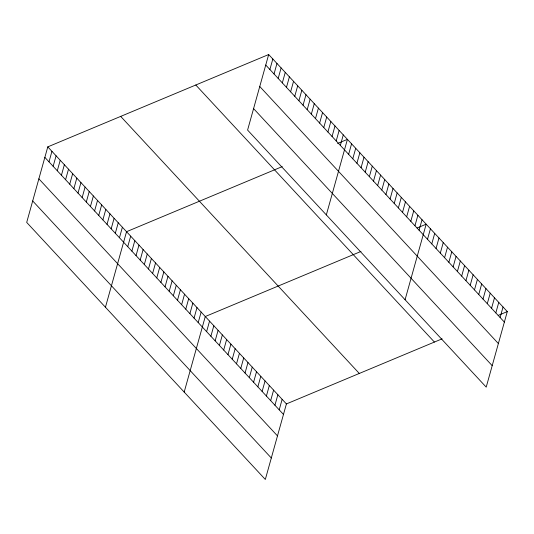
<?xml version="1.0" encoding="UTF-8"?>
<svg xmlns="http://www.w3.org/2000/svg" width="534" height="534" viewBox="0 0 534 534"><rect width="100%" height="100%" fill="white"/><g stroke="black" fill="none" stroke-linecap="round" stroke-linejoin="round"><path stroke-width="0.8" d="M268.682 54.535L247.589 130.076L486.207 387.13L507.3 311.589L268.682 54.535L47.793 146.87L26.7 222.411L265.318 479.465L286.411 403.924L442.119 338.836M49.001 161.842L51.938 151.336M53.146 166.308L56.083 155.801M57.292 170.773L60.222 160.267M61.437 175.232L64.367 164.726M65.582 179.698L68.512 169.191M69.727 184.163L72.657 173.657M73.872 188.629L76.803 178.122M78.011 193.094L80.948 182.588M82.156 197.56L85.093 187.054M86.301 202.026L89.238 191.519M90.446 206.484L93.383 195.978M94.591 210.95L97.522 200.444M98.737 215.416L101.667 204.909M102.882 219.881L105.812 209.375M107.027 224.347L109.957 213.84M111.165 228.812L114.102 218.306M115.311 233.278L118.248 222.771M119.456 237.743L122.393 227.237M105.445 307.237L126.538 231.696L282.239 166.608M127.746 246.668L130.683 236.161M131.891 251.134L134.822 240.627M136.037 255.599L138.967 245.093M140.182 260.065L143.112 249.558M144.327 264.53L147.257 254.024M148.465 268.996L151.402 258.489M152.611 273.455L155.548 262.948M156.756 277.92L159.693 267.414M160.901 282.386L163.838 271.879M165.046 286.851L167.976 276.345M169.191 291.317L172.122 280.811M173.336 295.783L176.267 285.276M177.482 300.248L180.412 289.742M181.627 304.707L184.557 294.201M185.765 309.173L188.702 298.666M189.91 313.638L192.847 303.132M194.056 318.104L196.993 307.597M198.201 322.569L201.138 312.063M269.89 69.507L272.827 59M184.19 392.069L205.276 316.529L360.984 251.441M274.035 73.966L276.972 63.459M206.618 331.634L209.548 321.128M278.181 78.431L281.118 67.925M210.883 336.233L213.82 325.727M282.326 82.897L285.263 72.39M215.155 340.832L218.092 330.326M286.471 87.362L289.401 76.856M219.427 345.431L222.358 334.925M290.616 91.828L293.546 81.322M223.693 350.03L226.63 339.524M294.761 96.294L297.692 85.787M227.965 354.636L230.902 344.13M298.906 100.759L301.837 90.253M303.052 105.218L305.982 94.712M232.237 359.235L235.167 348.729M307.19 109.684L310.127 99.177M236.509 363.834L239.439 353.328M311.335 114.149L314.272 103.643M240.774 368.433L243.711 357.927M315.481 118.615L318.418 108.108M245.046 373.032L247.976 362.526M319.626 123.08L322.563 112.574M249.318 377.631L252.248 367.125M323.771 127.546L326.701 117.039M253.583 382.231L256.52 371.724M327.916 132.011L330.846 121.505M257.855 386.836L260.792 376.33M332.061 136.47L334.992 125.964M262.127 391.435L265.058 380.929M336.206 140.936L339.137 130.429M266.399 396.034L269.33 385.528M340.345 145.402L343.282 134.895M270.665 400.634L273.602 390.127M326.334 214.902L347.427 139.361L337.615 143.466M274.937 405.233L277.867 394.726M348.635 154.333L351.572 143.826M279.209 409.832L282.139 399.325M352.78 158.798L355.717 148.292M356.926 163.264L359.856 152.757M361.071 167.729L364.001 157.223M365.216 172.188L368.146 161.682M369.361 176.654L372.291 166.147M373.506 181.119L376.437 170.613M377.645 185.585L380.582 175.079M381.79 190.051L384.727 179.544M385.935 194.516L388.872 184.01M390.08 198.982L393.017 188.475M394.226 203.441L397.156 192.934M398.371 207.906L401.301 197.4M402.516 212.372L405.446 201.865M406.661 216.837L409.591 206.331M410.806 221.303L413.737 210.797M414.945 225.769L417.882 215.262M419.09 230.234L422.027 219.728M405.079 299.734L426.172 224.187L417.061 227.998M427.507 239.299L430.437 228.792M431.779 243.898L434.709 233.391M436.044 248.497L438.981 237.99M440.316 253.096L443.247 242.59M444.588 257.695L447.519 247.189M448.854 262.294L451.791 251.788M453.126 266.893L456.063 256.387M457.398 271.499L460.328 260.993M461.67 276.098L464.6 265.592M465.935 280.697L468.872 270.191M470.207 285.296L473.137 274.79M474.479 289.895L477.409 279.389M478.744 294.494L481.681 283.988M483.016 299.093L485.947 288.587M487.288 303.692L490.219 293.186M491.554 308.298L494.491 297.792M495.826 312.897L498.763 302.391M500.098 317.496L503.028 306.99M498.189 315.4L507.3 311.589M265.752 65.041L504.37 322.095M259.758 86.501L498.376 343.556M253.583 108.609L492.201 365.67M195.791 85.006L434.409 342.06M120.684 116.399L359.302 373.453M47.793 146.87L286.411 403.924M44.856 157.376L283.474 414.431M38.869 178.837L277.486 435.898M32.694 200.951L271.312 458.005"/></g></svg>
